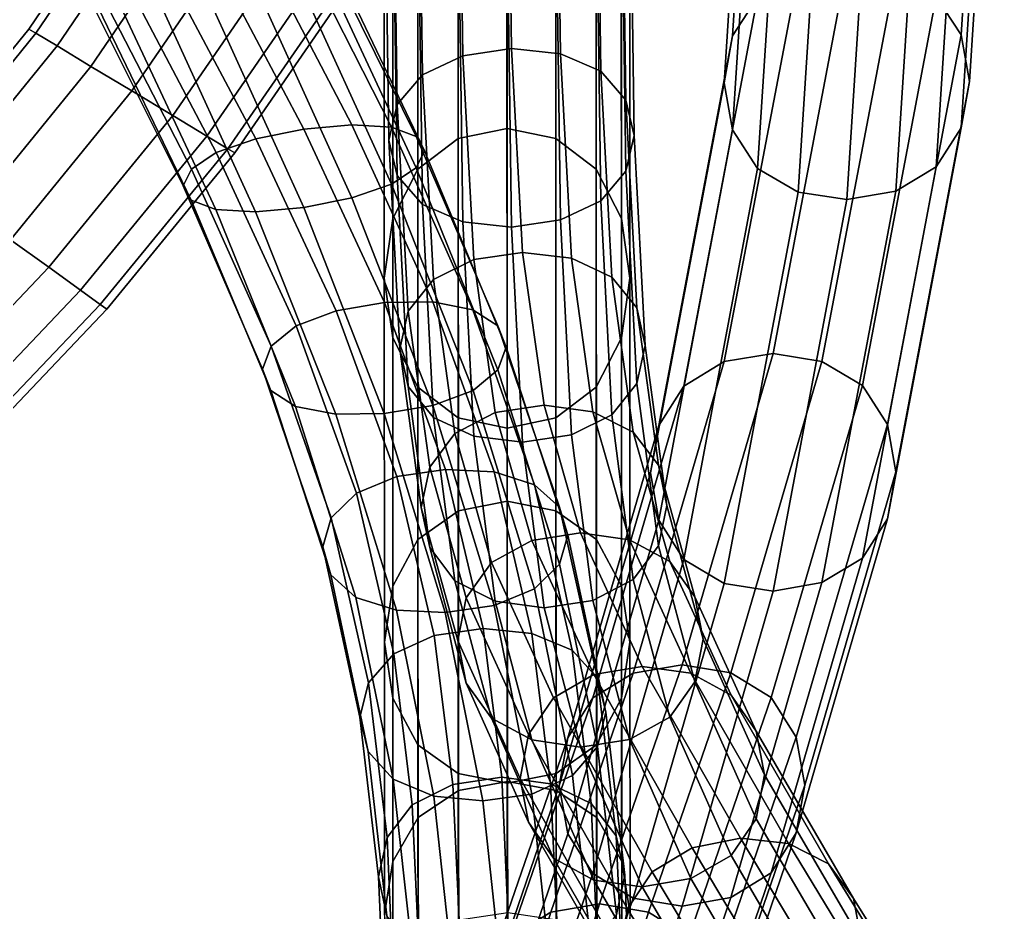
# Model space of a CAD drawing. Extents: x -69847 to 69397, y -182924 to 65597.
# Drawn here: x -9823 to 7922, y -68499 to -52422 of the extents above; entities that cross this region are included whole.
import ezdxf

# ---------------------------------------------------------------- set-up
doc = ezdxf.new("R2010")
doc.units = 0

msp = doc.modelspace()

# ---------------------------------------------------------------- linework, layer by layer
for points in [[(3463.210938, -52013.171875, 104329.515625), (3011.360107, -52714.679688, 103505.773438), (3558.234863, -44226.292969, 97847.40625), (4010.085938, -43527.898438, 98681.054688)], [(7223.248047, -43516.789063, 98679.5), (7675.098633, -44205.460938, 97844.484375), (7128.223633, -52695.554688, 103503.09375), (6676.373047, -52002.976563, 104328.085938)], [(3011.360107, -52714.679688, 103505.773438), (2860.743164, -53560.402344, 102511.460938), (3407.618164, -45068.179688, 96841.140625), (3558.234863, -44226.292969, 97847.40625)], [(7675.098633, -44205.460938, 97844.484375), (7825.71582, -45037.625, 96836.859375), (7278.84082, -53532.355469, 102507.53125), (7128.223633, -52695.554688, 103503.09375)], [(2860.743164, -53560.402344, 102511.460938), (3011.360107, -54404.210938, 101516.882813), (3558.234863, -45907.980469, 95834.578125), (3407.618164, -45068.179688, 96841.140625)], [(7825.71582, -45037.625, 96836.859375), (7675.098633, -45871.867188, 95829.523438), (7128.223633, -54371.0625, 101512.242188), (7278.84082, -53532.355469, 102507.53125)], [(3011.360107, -54404.210938, 101516.882813), (3463.210938, -55099.980469, 100692.335938), (4010.085938, -46600.125, 95000.054688), (3558.234863, -45907.980469, 95834.578125)], [(7675.098633, -45871.867188, 95829.523438), (7223.248047, -46566.789063, 94995.390625), (6676.373047, -55069.382813, 100688.054688), (7128.223633, -54371.0625, 101512.242188)], [(-1928.501953, -46566.21875, 90270.304688), (-1927.82373, -54562.757813, 84680.539063), (-1049.143555, -54378.628906, 84559.320313), (-1049.893066, -46373.242188, 90154.007813)], [(-1049.893066, -46373.242188, 90154.007813), (-1049.143555, -54378.628906, 84559.320313), (-170.456665, -54562.761719, 84680.625), (-171.283203, -46566.222656, 90270.320313)], [(-2656.494385, -47145.15625, 90619.21875), (-2655.889648, -55115.152344, 85044.289063), (-1927.82373, -54562.757813, 84680.539063), (-1928.501953, -46566.21875, 90270.304688)], [(-171.283203, -46566.222656, 90270.320313), (-170.456665, -54562.761719, 84680.625), (557.630249, -55115.15625, 85044.453125), (556.711914, -47145.160156, 90619.234375)], [(3463.210938, -55099.980469, 100692.335938), (4191.192871, -55526.414063, 100179.789063), (4738.067871, -47023.820313, 94481.25), (4010.085938, -46600.125, 95000.054688)], [(5948.390625, -55508.246094, 100177.242188), (6676.373047, -55069.382813, 100688.054688), (7223.248047, -46566.789063, 94995.390625), (6495.265625, -47004.03125, 94478.476563)], [(4191.192871, -55526.414063, 100179.789063), (5069.791992, -55661.542969, 100007.953125), (5616.666992, -47157.414063, 94307.242188), (4738.067871, -47023.820313, 94481.25)], [(5069.791992, -55661.542969, 100007.953125), (5948.390625, -55508.246094, 100177.242188), (6495.265625, -47004.03125, 94478.476563), (5616.666992, -47157.414063, 94307.242188)], [(-2656.494385, -47145.15625, 90619.21875), (-3108.356445, -48077.886719, 91181.351563), (-3107.830078, -56005.121094, 85630.375), (-2655.889648, -55115.152344, 85044.289063)], [(557.630249, -55115.15625, 85044.453125), (1009.604614, -56005.128906, 85630.578125), (1008.578125, -48077.890625, 91181.375), (556.711914, -47145.160156, 90619.234375)], [(-3108.356445, -48077.886719, 91181.351563), (-3258.982422, -49203.597656, 91859.789063), (-3258.517578, -57079.222656, 86337.742188), (-3107.830078, -56005.121094, 85630.375)], [(-2573.247314, -53413.226563, -57827.785156), (-1845.265625, -53070.316406, -58331.800781), (-1918.182129, -48039.613281, -54798.207031), (-2646.164063, -48373.710938, -54293.078125)], [(-1845.265625, -53070.316406, -58331.800781), (-966.666626, -52943.453125, -58494.886719), (-1039.583374, -47912.582031, -54959.808594), (-1918.182129, -48039.613281, -54798.207031)], [(-966.666626, -52943.453125, -58494.886719), (-88.067871, -53035.613281, -58318.210938), (-160.984497, -47996.332031, -54779.480469), (-1039.583374, -47912.582031, -54959.808594)], [(-88.067871, -53035.613281, -58318.210938), (639.914063, -53349.78125, -57802.917969), (566.997314, -48294.582031, -54258.824219), (-160.984497, -47996.332031, -54779.480469)], [(1009.604614, -56005.128906, 85630.578125), (1160.332764, -57079.226563, 86337.960938), (1159.208984, -49203.601563, 91859.820313), (1008.578125, -48077.890625, 91181.375)], [(-3098.015137, -48894.21875, -53471.582031), (-3025.098145, -53951.449219, -57010.199219), (-2573.247314, -53413.226563, -57827.785156), (-2646.164063, -48373.710938, -54293.078125)], [(639.914063, -53349.78125, -57802.917969), (1091.764893, -53870.1875, -56978.289063), (1018.848267, -48792.859375, -53427.667969), (566.997314, -48294.582031, -54258.824219)], [(1091.764893, -53870.1875, -56978.289063), (1242.381836, -54506.0625, -55986.105469), (1169.465088, -49403.945313, -52428.75), (1018.848267, -48792.859375, -53427.667969)], [(-3248.631836, -49512.699219, -52475.917969), (-3175.715332, -54593.226563, -56020.402344), (-3025.098145, -53951.449219, -57010.199219), (-3098.015137, -48894.21875, -53471.582031)], [(-3258.982422, -49203.597656, 91859.789063), (-3108.367676, -50329.308594, 92538.234375), (-3107.919434, -58153.324219, 87045.117188), (-3258.517578, -57079.222656, 86337.742188)], [(1160.332764, -57079.226563, 86337.960938), (1009.775513, -58153.328125, 87045.320313), (1008.599487, -50329.3125, 92538.257813), (1159.208984, -49203.601563, 91859.820313)], [(1242.381836, -54506.0625, -55986.105469), (1091.764893, -55147.882813, -54996.253906), (1018.848267, -50022.449219, -51433.050781), (1169.465088, -49403.945313, -52428.75)], [(-3098.015137, -50123.761719, -51477.035156), (-3025.098145, -55229.0625, -55028.265625), (-3175.715332, -54593.226563, -56020.402344), (-3248.631836, -49512.699219, -52475.917969)], [(-9531.144531, -52666.015625, 193132.53125), (-7691.219727, -49948.597656, 193136.359375), (-7822.881836, -49878.503906, 194025.078125), (-9657.628906, -52589.941406, 194021.203125)], [(-9657.628906, -52589.941406, 194021.203125), (-7822.881836, -49878.503906, 194025.078125), (-7691.219727, -49948.597656, 194913.8125), (-9531.144531, -52666.015625, 194909.875)], [(-9151.693359, -52894.242188, 192396.203125), (-7296.233398, -50158.878906, 192399.984375), (-7691.219727, -49948.597656, 193136.359375), (-9531.144531, -52666.015625, 193132.53125)], [(-9531.144531, -52666.015625, 194909.875), (-7691.219727, -49948.597656, 194913.8125), (-7296.233398, -50158.878906, 195650.171875), (-9151.693359, -52894.242188, 195646.203125)], [(1091.764893, -55147.882813, -54996.253906), (639.914063, -55686.121094, -54178.644531), (566.997314, -50542.96875, -50611.539063), (1018.848267, -50022.449219, -51433.050781)], [(-7296.233398, -50158.878906, 195650.171875), (-6659.866699, -50497.667969, 196107.203125), (-8540.356445, -53261.941406, 196103.234375), (-9151.693359, -52894.242188, 195646.203125)], [(-8540.355469, -53261.941406, 191939.171875), (-6659.866211, -50497.667969, 191942.9375), (-7296.233398, -50158.878906, 192399.984375), (-9151.693359, -52894.242188, 192396.203125)], [(-2646.164063, -50622.027344, -50645.890625), (-2573.247314, -55749.453125, -54203.664063), (-3025.098145, -55229.0625, -55028.265625), (-3098.015137, -50123.761719, -51477.035156)], [(-3108.367676, -50329.308594, 92538.234375), (-2656.508789, -51262.039063, 93100.367188), (-2656.00415, -59043.296875, 87631.25), (-3107.919434, -58153.324219, 87045.117188)], [(1009.775513, -58153.328125, 87045.320313), (557.894165, -59043.296875, 87631.40625), (556.744873, -51262.042969, 93100.390625), (1008.599487, -50329.3125, 92538.257813)], [(-6659.866699, -50497.667969, 196107.203125), (-5891.837891, -50906.550781, 196259.546875), (-7802.535156, -53705.714844, 196255.578125), (-8540.356445, -53261.941406, 196103.234375)], [(-7802.53418, -53705.714844, 191786.828125), (-5891.837891, -50906.550781, 191790.59375), (-6659.866211, -50497.667969, 191942.9375), (-8540.355469, -53261.941406, 191939.171875)], [(-160.984497, -50877.058594, -50106.429688), (566.997314, -50542.96875, -50611.539063), (639.914063, -55686.121094, -54178.644531), (-88.067871, -56029.015625, -53674.65625)], [(-2646.164063, -50622.027344, -50645.890625), (-1918.182129, -50920.285156, -50125.222656), (-1845.265625, -56063.640625, -53688.347656), (-2573.247314, -55749.453125, -54203.664063)], [(-5891.837891, -50906.550781, 196259.546875), (-5123.80957, -51315.4375, 196107.171875), (-7064.713379, -54149.488281, 196103.234375), (-7802.535156, -53705.714844, 196255.578125)], [(-7064.712891, -54149.488281, 191939.171875), (-5123.80957, -51315.4375, 191942.9375), (-5891.837891, -50906.550781, 191790.59375), (-7802.53418, -53705.714844, 191786.828125)], [(-1918.182129, -50920.285156, -50125.222656), (-1039.583374, -51004.0625, -49944.863281), (-966.666626, -56155.839844, -53511.617188), (-1845.265625, -56063.640625, -53688.347656)], [(-1039.583374, -51004.0625, -49944.863281), (-160.984497, -50877.058594, -50106.429688), (-88.067871, -56029.015625, -53674.65625), (-966.666626, -56155.839844, -53511.617188)], [(-3845.47998, -54317.488281, 196503.875), (-5558.310059, -51024.578125, 197244.78125), (-6410.574707, -51171.53125, 197097.84375), (-4707.642578, -54394.71875, 196359.75)], [(-3130.731934, -54358, 196936.25), (-4851.89502, -50967.863281, 197685.609375), (-5558.310059, -51024.578125, 197244.78125), (-3845.47998, -54317.488281, 196503.875)], [(-2686.231445, -54526.136719, 197632.859375), (-4412.862793, -51021.675781, 198395.8125), (-4851.89502, -50967.863281, 197685.609375), (-3130.731934, -54358, 196936.25)], [(-2537.134521, -54785.378906, 198473.609375), (-4265.907227, -51166.097656, 199252.96875), (-4412.862793, -51021.675781, 198395.8125), (-2686.231445, -54526.136719, 197632.859375)], [(-4707.642578, -54394.71875, 196359.75), (-6410.574707, -51171.53125, 197097.84375), (-7262.945313, -51378.398438, 197244.78125), (-5569.96582, -54568.203125, 196503.875)], [(-2684.177002, -55087.601563, 199314.34375), (-4411.511719, -51371.175781, 200110.125), (-4265.907227, -51166.097656, 199252.96875), (-2537.134521, -54785.378906, 198473.609375)], [(-2656.00415, -59043.296875, 87631.25), (-2656.508789, -51262.039063, 93100.367188), (-1928.506348, -51840.976563, 93449.289063), (-1927.858154, -59595.691406, 87995.070313)], [(-170.230957, -59595.691406, 87995.164063), (-171.254883, -51840.976563, 93449.296875), (556.744873, -51262.042969, 93100.390625), (557.894165, -59043.296875, 87631.40625)], [(-5569.96582, -54568.203125, 196503.875), (-7262.945313, -51378.398438, 197244.78125), (-7969.677734, -51614.859375, 197685.609375), (-6285.197266, -54816.449219, 196936.25)], [(-5123.80957, -51315.4375, 196107.171875), (-4487.443359, -51654.226563, 195650.109375), (-6453.375488, -54517.1875, 195646.203125), (-7064.713379, -54149.488281, 196103.234375)], [(-6453.375488, -54517.1875, 192396.203125), (-4487.443359, -51654.226563, 192400), (-5123.80957, -51315.4375, 191942.9375), (-7064.712891, -54149.488281, 191939.171875)], [(-3128.094727, -55384.683594, 200010.96875), (-4850.161133, -51606.957031, 200820.328125), (-4411.511719, -51371.175781, 200110.125), (-2684.177002, -55087.601563, 199314.34375)], [(3741.666992, -58432.503906, 110644.179688), (2863.067871, -58580.109375, 110480.664063), (4191.192871, -51577.5, 104840.773438), (5069.791992, -51431.210938, 105011.046875)], [(4620.265625, -58576.863281, 110480.210938), (3741.666992, -58432.503906, 110644.179688), (5069.791992, -51431.210938, 105011.046875), (5948.390625, -51573.355469, 104840.195313)], [(-8409.22168, -51850.640625, 198395.8125), (-6730.475098, -55113.53125, 197632.859375), (-6285.197266, -54816.449219, 196936.25), (-7969.677734, -51614.859375, 197685.609375)], [(-5557.788086, -51843.417969, 201261.15625), (-4850.161133, -51606.957031, 200820.328125), (-3128.094727, -55384.683594, 200010.96875), (-3844.686035, -55632.933594, 200443.34375)], [(2863.067871, -58580.109375, 110480.664063), (2135.085938, -59020.417969, 109989.765625), (3463.210938, -52013.171875, 104329.515625), (4191.192871, -51577.5, 104840.773438)], [(5348.247559, -59012.433594, 109988.648438), (4620.265625, -58576.863281, 110480.210938), (5948.390625, -51573.355469, 104840.195313), (6676.373047, -52002.976563, 104328.085938)], [(-4092.457031, -51864.507813, 193136.34375), (-4487.443359, -51654.226563, 192400), (-6453.375488, -54517.1875, 192396.203125), (-6073.924316, -54745.414063, 193132.53125)], [(-4487.443359, -51654.226563, 195650.109375), (-4092.457031, -51864.507813, 194913.75), (-6073.924316, -54745.414063, 194909.875), (-6453.375488, -54517.1875, 195646.203125)], [(-8556.794922, -52055.726563, 199252.96875), (-6880.510742, -55415.761719, 198473.609375), (-6730.475098, -55113.53125, 197632.859375), (-8409.22168, -51850.640625, 198395.8125)], [(-6412.126953, -52050.292969, 201408.09375), (-5557.788086, -51843.417969, 201261.15625), (-3844.686035, -55632.933594, 200443.34375), (-4710.00293, -55806.421875, 200587.46875)], [(-3960.794922, -51934.601563, 194025.046875), (-4092.457031, -51864.507813, 193136.34375), (-6073.924316, -54745.414063, 193132.53125), (-5947.440918, -54821.488281, 194021.203125)], [(-4092.457031, -51864.507813, 194913.75), (-3960.794922, -51934.601563, 194025.046875), (-5947.440918, -54821.488281, 194021.203125), (-6073.924316, -54745.414063, 194909.875)], [(-1927.858154, -59595.691406, 87995.070313), (-1928.506348, -51840.976563, 93449.289063), (-1049.880127, -52033.957031, 93565.59375), (-1049.041016, -59779.820313, 88116.382813)], [(-1049.041016, -59779.820313, 88116.382813), (-1049.880127, -52033.957031, 93565.59375), (-171.254883, -51840.976563, 93449.296875), (-170.230957, -59595.691406, 87995.164063)], [(-8411.807617, -52200.15625, 200110.109375), (-6734.406738, -55675.011719, 199314.34375), (-6880.510742, -55415.761719, 198473.609375), (-8556.794922, -52055.726563, 199252.96875)], [(-7266.359375, -52197.253906, 201261.140625), (-6412.126953, -52050.292969, 201408.09375), (-4710.00293, -55806.421875, 200587.46875), (-5575.158203, -55883.660156, 200443.34375)], [(2135.085938, -59020.417969, 109989.765625), (1683.235107, -59729.480469, 109198.835938), (3011.360107, -52714.679688, 103505.773438), (3463.210938, -52013.171875, 104329.515625)], [(6676.373047, -52002.976563, 104328.085938), (7128.223633, -52695.554688, 103503.09375), (5800.098633, -59714.507813, 109196.734375), (5348.247559, -59012.433594, 109988.648438)], [(-7973.669922, -52253.96875, 200820.328125), (-6291.26709, -55843.152344, 200010.953125), (-6734.406738, -55675.011719, 199314.34375), (-8411.807617, -52200.15625, 200110.109375)], [(-7973.669922, -52253.96875, 200820.328125), (-7266.359375, -52197.253906, 201261.140625), (-5575.158203, -55883.660156, 200443.34375), (-6291.26709, -55843.152344, 200010.953125)], [(-11605.082031, -55219.144531, 193132.53125), (-9531.144531, -52666.015625, 193132.53125), (-9657.628906, -52589.941406, 194021.203125), (-11723.323242, -55133.902344, 194021.203125)], [(-11723.323242, -55133.902344, 194021.203125), (-9657.628906, -52589.941406, 194021.203125), (-9531.144531, -52666.015625, 194909.875), (-11605.082031, -55219.144531, 194909.875)], [(-11250.360352, -55474.878906, 192396.203125), (-9151.693359, -52894.242188, 192396.203125), (-9531.144531, -52666.015625, 193132.53125), (-11605.082031, -55219.144531, 193132.53125)], [(-11605.082031, -55219.144531, 194909.875), (-9531.144531, -52666.015625, 194909.875), (-9151.693359, -52894.242188, 195646.203125), (-11250.361328, -55474.878906, 195646.203125)], [(7128.223633, -52695.554688, 103503.09375), (7278.84082, -53532.355469, 102507.53125), (5950.715332, -60562.5625, 108241.078125), (5800.098633, -59714.507813, 109196.734375)], [(1683.235107, -59729.480469, 109198.835938), (1532.618164, -60584.523438, 108244.148438), (2860.743164, -53560.402344, 102511.460938), (3011.360107, -52714.679688, 103505.773438)], [(-9151.693359, -52894.242188, 195646.203125), (-8540.356445, -53261.941406, 196103.234375), (-10678.865234, -55886.890625, 196103.234375), (-11250.361328, -55474.878906, 195646.203125)], [(-10678.864258, -55886.890625, 191939.171875), (-8540.355469, -53261.941406, 191939.171875), (-9151.693359, -52894.242188, 192396.203125), (-11250.360352, -55474.878906, 192396.203125)], [(-1647.348877, -56741.65625, -61164.320313), (-768.75, -56613.292969, -61328.195313), (-966.666626, -52943.453125, -58494.886719), (-1845.265625, -53070.316406, -58331.800781)], [(-768.75, -56613.292969, -61328.195313), (109.848755, -56717.785156, -61156.753906), (-88.067871, -53035.613281, -58318.210938), (-966.666626, -52943.453125, -58494.886719)], [(109.848755, -56717.785156, -61156.753906), (837.830688, -57057.191406, -60650.625), (639.914063, -53349.78125, -57802.917969), (-88.067871, -53035.613281, -58318.210938)], [(-2375.330811, -57100.820313, -60664.484375), (-1647.348877, -56741.65625, -61164.320313), (-1845.265625, -53070.316406, -58331.800781), (-2573.247314, -53413.226563, -57827.785156)], [(-8540.356445, -53261.941406, 196103.234375), (-7802.535156, -53705.714844, 196255.578125), (-9989.128906, -56384.152344, 196255.578125), (-10678.865234, -55886.890625, 196103.234375)], [(-9989.128906, -56384.152344, 191786.828125), (-7802.53418, -53705.714844, 191786.828125), (-8540.355469, -53261.941406, 191939.171875), (-10678.864258, -55886.890625, 191939.171875)], [(837.830688, -57057.191406, -60650.625), (1289.681396, -57613.8125, -59838.285156), (1091.764893, -53870.1875, -56978.289063), (639.914063, -53349.78125, -57802.917969)], [(-3025.098145, -53951.449219, -57010.199219), (-2827.181641, -57669.671875, -59856.105469), (-2375.330811, -57100.820313, -60664.484375), (-2573.247314, -53413.226563, -57827.785156)], [(1532.618164, -60584.523438, 108244.148438), (1683.235107, -61438.066406, 107289.257813), (3011.360107, -54404.210938, 101516.882813), (2860.743164, -53560.402344, 102511.460938)], [(7278.84082, -53532.355469, 102507.53125), (7128.223633, -54371.0625, 101512.242188), (5800.098633, -61412.113281, 107285.625), (5950.715332, -60562.5625, 108241.078125)], [(-7802.535156, -53705.714844, 196255.578125), (-7064.713379, -54149.488281, 196103.234375), (-9299.392578, -56881.410156, 196103.234375), (-9989.128906, -56384.152344, 196255.578125)], [(-9299.392578, -56881.410156, 191939.171875), (-7064.712891, -54149.488281, 191939.171875), (-7802.53418, -53705.714844, 191786.828125), (-9989.128906, -56384.152344, 191786.828125)], [(1289.681396, -57613.8125, -59838.285156), (1440.29834, -58290.964844, -58859.582031), (1242.381836, -54506.0625, -55986.105469), (1091.764893, -53870.1875, -56978.289063)], [(-3175.715332, -54593.226563, -56020.402344), (-2977.798584, -58350.851563, -58878.773438), (-2827.181641, -57669.671875, -59856.105469), (-3025.098145, -53951.449219, -57010.199219)], [(-7064.713379, -54149.488281, 196103.234375), (-6453.375488, -54517.1875, 195646.203125), (-8727.896484, -57293.425781, 195646.203125), (-9299.392578, -56881.410156, 196103.234375)], [(-8727.896484, -57293.425781, 192396.203125), (-6453.375488, -54517.1875, 192396.203125), (-7064.712891, -54149.488281, 191939.171875), (-9299.392578, -56881.410156, 191939.171875)], [(-3256.217285, -57516.6875, 194981.546875), (-4707.642578, -54394.71875, 196359.75), (-5569.96582, -54568.203125, 196503.875), (-4126.432617, -57663.445313, 195123.40625)], [(-2386.207275, -57506.183594, 195123.390625), (-3845.47998, -54317.488281, 196503.875), (-4707.642578, -54394.71875, 196359.75), (-3256.217285, -57516.6875, 194981.546875)], [(-1664.850098, -57645.398438, 195548.9375), (-3130.731934, -54358, 196936.25), (-3845.47998, -54317.488281, 196503.875), (-2386.207275, -57506.183594, 195123.390625)], [(-1216.008545, -57934.21875, 196234.546875), (-2686.231445, -54526.136719, 197632.859375), (-3130.731934, -54358, 196936.25), (-1664.850098, -57645.398438, 195548.9375)], [(-1927.82373, -54562.757813, 84680.539063), (-1925.982666, -61266.25, 79503.382813), (-1047.109741, -61093.089844, 79380.25), (-1049.143555, -54378.628906, 84559.320313)], [(-1049.143555, -54378.628906, 84559.320313), (-1047.109741, -61093.089844, 79380.25), (-168.213257, -61266.25, 79503.679688), (-170.456665, -54562.761719, 84680.625)], [(1683.235107, -61438.066406, 107289.257813), (2135.085938, -62142.640625, 106497.695313), (3463.210938, -55099.980469, 100692.335938), (3011.360107, -54404.210938, 101516.882813)], [(7128.223633, -54371.0625, 101512.242188), (6676.373047, -55069.382813, 100688.054688), (5348.247559, -62118.683594, 106494.34375), (5800.098633, -61412.113281, 107285.625)], [(-6073.924316, -54745.414063, 193132.53125), (-6453.375488, -54517.1875, 192396.203125), (-8727.896484, -57293.425781, 192396.203125), (-8373.175781, -57549.160156, 193132.53125)], [(-6453.375488, -54517.1875, 195646.203125), (-6073.924316, -54745.414063, 194909.875), (-8373.175781, -57549.160156, 194909.875), (-8727.896484, -57293.425781, 195646.203125)], [(-4126.432617, -57663.445313, 195123.40625), (-5569.96582, -54568.203125, 196503.875), (-6285.197266, -54816.449219, 196936.25), (-4848.40625, -57932.96875, 195548.953125)], [(-3025.098145, -55229.0625, -55028.265625), (-2827.181641, -59027.953125, -57900.132813), (-2977.798584, -58350.851563, -58878.773438), (-3175.715332, -54593.226563, -56020.402344)], [(-1065.206787, -58318.121094, 197062), (-2537.134521, -54785.378906, 198473.609375), (-2686.231445, -54526.136719, 197632.859375), (-1216.008545, -57934.21875, 196234.546875)], [(-2655.889648, -55115.152344, 85044.289063), (-2654.248047, -61785.734375, 79873.117188), (-1925.982666, -61266.25, 79503.382813), (-1927.82373, -54562.757813, 84680.539063)], [(-170.456665, -54562.761719, 84680.625), (-168.213257, -61266.25, 79503.679688), (560.123047, -61785.738281, 79873.65625), (557.630249, -55115.15625, 85044.453125)], [(1440.29834, -58290.964844, -58859.582031), (1289.681396, -58972.195313, -57882.183594), (1091.764893, -55147.882813, -54996.253906), (1242.381836, -54506.0625, -55986.105469)], [(-5947.440918, -54821.488281, 194021.203125), (-6073.924316, -54745.414063, 193132.53125), (-8373.175781, -57549.160156, 193132.53125), (-8254.93457, -57634.402344, 194021.203125)], [(-6073.924316, -54745.414063, 194909.875), (-5947.440918, -54821.488281, 194021.203125), (-8254.93457, -57634.402344, 194021.203125), (-8373.175781, -57549.160156, 194909.875)], [(-6730.475098, -55113.53125, 197632.859375), (-5298.241211, -58302.675781, 196234.546875), (-4848.40625, -57932.96875, 195548.953125), (-6285.197266, -54816.449219, 196936.25)], [(-1213.384766, -58728.984375, 197889.46875), (-2684.177002, -55087.601563, 199314.34375), (-2537.134521, -54785.378906, 198473.609375), (-1065.206787, -58318.121094, 197062)], [(-6880.510742, -55415.761719, 198473.609375), (-5450.241699, -58713.550781, 197062), (-5298.241211, -58302.675781, 196234.546875), (-6730.475098, -55113.53125, 197632.859375)], [(-1661.482178, -59098.691406, 198575.0625), (-3128.094727, -55384.683594, 200010.96875), (-2684.177002, -55087.601563, 199314.34375), (-1213.384766, -58728.984375, 197889.46875)], [(-2655.889648, -55115.152344, 85044.289063), (-3107.830078, -56005.121094, 85630.375), (-3106.401855, -62622.679688, 80468.914063), (-2654.248047, -61785.734375, 79873.117188)], [(560.123047, -61785.738281, 79873.65625), (1012.390747, -62622.683594, 80469.601563), (1009.604614, -56005.128906, 85630.578125), (557.630249, -55115.15625, 85044.453125)], [(1289.681396, -58972.195313, -57882.183594), (837.830688, -59541.070313, -57073.773438), (639.914063, -55686.121094, -54178.644531), (1091.764893, -55147.882813, -54996.253906)], [(2135.085938, -62142.640625, 106497.695313), (2863.067871, -62575.710938, 106005.78125), (4191.192871, -55526.414063, 100179.789063), (3463.210938, -55099.980469, 100692.335938)], [(4620.265625, -62561.488281, 106003.789063), (5348.247559, -62118.683594, 106494.34375), (6676.373047, -55069.382813, 100688.054688), (5948.390625, -55508.246094, 100177.242188)], [(-2573.247314, -55749.453125, -54203.664063), (-2375.330811, -59584.550781, -57087.828125), (-2827.181641, -59027.953125, -57900.132813), (-3025.098145, -55229.0625, -55028.265625)], [(-6734.406738, -55675.011719, 199314.34375), (-5303.262695, -59097.460938, 197889.453125), (-5450.241699, -58713.550781, 197062), (-6880.510742, -55415.761719, 198473.609375)], [(-3844.686035, -55632.933594, 200443.34375), (-3128.094727, -55384.683594, 200010.96875), (-1661.482178, -59098.691406, 198575.0625), (-2385.193359, -59368.21875, 199000.625)], [(2863.067871, -62575.710938, 106005.78125), (3741.666992, -62714.578125, 105841.046875), (5069.791992, -55661.542969, 100007.953125), (4191.192871, -55526.414063, 100179.789063)], [(3741.666992, -62714.578125, 105841.046875), (4620.265625, -62561.488281, 106003.789063), (5948.390625, -55508.246094, 100177.242188), (5069.791992, -55661.542969, 100007.953125)], [(-6291.26709, -55843.152344, 200010.953125), (-4856.158691, -59386.289063, 198575.0625), (-5303.262695, -59097.460938, 197889.453125), (-6734.406738, -55675.011719, 199314.34375)], [(-4710.00293, -55806.421875, 200587.46875), (-3844.686035, -55632.933594, 200443.34375), (-2385.193359, -59368.21875, 199000.625), (-3259.231445, -59514.984375, 199142.46875)], [(-88.067871, -56029.015625, -53674.65625), (639.914063, -55686.121094, -54178.644531), (837.830688, -59541.070313, -57073.773438), (109.848755, -59900.210938, -56573.96875)], [(-6291.26709, -55843.152344, 200010.953125), (-5575.158203, -55883.660156, 200443.34375), (-4133.063965, -59525.5, 199000.609375), (-4856.158691, -59386.289063, 198575.0625)], [(-5575.158203, -55883.660156, 200443.34375), (-4710.00293, -55806.421875, 200587.46875), (-3259.231445, -59514.984375, 199142.46875), (-4133.063965, -59525.5, 199000.609375)], [(-2573.247314, -55749.453125, -54203.664063), (-1845.265625, -56063.640625, -53688.347656), (-1647.348877, -59923.980469, -56581.667969), (-2375.330811, -59584.550781, -57087.828125)], [(-3107.830078, -56005.121094, 85630.375), (-3258.517578, -57079.222656, 86337.742188), (-3257.255859, -63632.789063, 81188.046875), (-3106.401855, -62622.679688, 80468.914063)], [(-1845.265625, -56063.640625, -53688.347656), (-966.666626, -56155.839844, -53511.617188), (-768.75, -60028.527344, -56410.160156), (-1647.348877, -59923.980469, -56581.667969)], [(-966.666626, -56155.839844, -53511.617188), (-88.067871, -56029.015625, -53674.65625), (109.848755, -59900.210938, -56573.96875), (-768.75, -60028.527344, -56410.160156)], [(1012.390747, -62622.683594, 80469.601563), (1163.382813, -63632.792969, 81188.789063), (1160.332764, -57079.226563, 86337.960938), (1009.604614, -56005.128906, 85630.578125)], [(-9989.128906, -56384.152344, 196255.578125), (-9299.392578, -56881.410156, 196103.234375), (-11798.625, -59510.339844, 196103.234375), (-12424.03418, -58946.421875, 196255.578125)], [(-11798.625977, -59510.339844, 191939.171875), (-9299.392578, -56881.410156, 191939.171875), (-9989.128906, -56384.152344, 191786.828125), (-12424.033203, -58946.421875, 191786.828125)], [(-1989.914063, -59874.96875, -62953.085938), (-1261.932129, -59496.066406, -63446.515625), (-1647.348877, -56741.65625, -61164.320313), (-2375.330811, -57100.820313, -60664.484375)], [(-1261.932129, -59496.066406, -63446.515625), (-383.333374, -59364.753906, -63610.117188), (-768.75, -56613.292969, -61328.195313), (-1647.348877, -56741.65625, -61164.320313)], [(-383.333374, -59364.753906, -63610.117188), (495.265503, -59482.230469, -63444.09375), (109.848755, -56717.785156, -61156.753906), (-768.75, -56613.292969, -61328.195313)], [(495.265503, -59482.230469, -63444.09375), (1223.247314, -59849.691406, -62948.632813), (837.830688, -57057.191406, -60650.625), (109.848755, -56717.785156, -61156.753906)], [(-11280.429688, -59977.585938, 192396.203125), (-8727.896484, -57293.425781, 192396.203125), (-9299.392578, -56881.410156, 191939.171875), (-11798.625977, -59510.339844, 191939.171875)], [(-9299.392578, -56881.410156, 196103.234375), (-8727.896484, -57293.425781, 195646.203125), (-11280.429688, -59977.585938, 195646.203125), (-11798.625, -59510.339844, 196103.234375)], [(-3258.517578, -57079.222656, 86337.742188), (-3107.919434, -58153.324219, 87045.117188), (-3106.703125, -64642.898438, 81907.226563), (-3257.255859, -63632.789063, 81188.046875)], [(-2827.181641, -57669.671875, -59856.105469), (-2441.764893, -60479.738281, -62157.140625), (-1989.914063, -59874.96875, -62953.085938), (-2375.330811, -57100.820313, -60664.484375)], [(1223.247314, -59849.691406, -62948.632813), (1675.098145, -60447.398438, -62151.375), (1289.681396, -57613.8125, -59838.285156), (837.830688, -57057.191406, -60650.625)], [(1163.382813, -63632.792969, 81188.789063), (1012.967651, -64642.898438, 81907.921875), (1009.775513, -58153.328125, 87045.320313), (1160.332764, -57079.226563, 86337.960938)], [(-8373.175781, -57549.160156, 193132.53125), (-8727.896484, -57293.425781, 192396.203125), (-11280.429688, -59977.585938, 192396.203125), (-10958.791992, -60267.597656, 193132.53125)], [(-8727.896484, -57293.425781, 195646.203125), (-8373.175781, -57549.160156, 194909.875), (-10958.791992, -60267.597656, 194909.875), (-11280.429688, -59977.585938, 195646.203125)], [(-8254.93457, -57634.402344, 194021.203125), (-8373.175781, -57549.160156, 193132.53125), (-10958.791992, -60267.597656, 193132.53125), (-10851.579102, -60364.269531, 194021.203125)], [(-8373.175781, -57549.160156, 194909.875), (-8254.93457, -57634.402344, 194021.203125), (-10851.579102, -60364.269531, 194021.203125), (-10958.791992, -60267.597656, 194909.875)], [(-3034.625732, -60651.796875, 192846.640625), (-4126.432617, -57663.445313, 195123.40625), (-4848.40625, -57932.96875, 195548.953125), (-3761.268066, -60950.199219, 193269.375)], [(-2158.877197, -60522.105469, 192705.734375), (-3256.217285, -57516.6875, 194981.546875), (-4126.432617, -57663.445313, 195123.40625), (-3034.625732, -60651.796875, 192846.640625)], [(-1283.352539, -60568.28125, 192846.640625), (-2386.207275, -57506.183594, 195123.390625), (-3256.217285, -57516.6875, 194981.546875), (-2158.877197, -60522.105469, 192705.734375)], [(-2977.798584, -58350.851563, -58878.773438), (-2592.381836, -61206.523438, -61195.976563), (-2441.764893, -60479.738281, -62157.140625), (-2827.181641, -57669.671875, -59856.105469)], [(-557.38208, -60797.476563, 193269.375), (-1664.850098, -57645.398438, 195548.9375), (-2386.207275, -57506.183594, 195123.390625), (-1283.352539, -60568.28125, 192846.640625)], [(-105.578491, -61201.003906, 193950.453125), (-1216.008545, -57934.21875, 196234.546875), (-1664.850098, -57645.398438, 195548.9375), (-557.38208, -60797.476563, 193269.375)], [(1675.098145, -60447.398438, -62151.375), (1825.715088, -61171.878906, -61189.707031), (1440.29834, -58290.964844, -58859.582031), (1289.681396, -57613.8125, -59838.285156)], [(-5298.241211, -58302.675781, 196234.546875), (-4214.153809, -61396.691406, 193950.453125), (-3761.268066, -60950.199219, 193269.375), (-4848.40625, -57932.96875, 195548.953125)], [(46.316772, -61706.78125, 194772.4375), (-1065.206787, -58318.121094, 197062), (-1216.008545, -57934.21875, 196234.546875), (-105.578491, -61201.003906, 193950.453125)], [(-3107.919434, -58153.324219, 87045.117188), (-2656.00415, -59043.296875, 87631.25), (-2654.63501, -65479.84375, 82503.179688), (-3106.703125, -64642.898438, 81907.226563)], [(1012.967651, -64642.898438, 81907.921875), (561.013672, -65479.84375, 82503.726563), (557.894165, -59043.296875, 87631.40625), (1009.775513, -58153.328125, 87045.320313)], [(-5450.241699, -58713.550781, 197062), (-4367.354492, -61916.796875, 194772.4375), (-4214.153809, -61396.691406, 193950.453125), (-5298.241211, -58302.675781, 196234.546875)], [(-2827.181641, -59027.953125, -57900.132813), (-2441.764893, -61930.945313, -60234.382813), (-2592.381836, -61206.523438, -61195.976563), (-2977.798584, -58350.851563, -58878.773438)], [(-102.720337, -62226.878906, 195594.421875), (-1213.384766, -58728.984375, 197889.46875), (-1065.206787, -58318.121094, 197062), (46.316772, -61706.78125, 194772.4375)], [(1825.715088, -61171.878906, -61189.707031), (1675.098145, -61898.71875, -60228.46875), (1289.681396, -58972.195313, -57882.183594), (1440.29834, -58290.964844, -58859.582031)], [(2101.041748, -64040.875, 116288.609375), (1222.442871, -64190.101563, 116137.539063), (2863.067871, -58580.109375, 110480.664063), (3741.666992, -58432.503906, 110644.179688)], [(2979.640625, -64187.96875, 116137.242188), (2101.041748, -64040.875, 116288.609375), (3741.666992, -58432.503906, 110644.179688), (4620.265625, -58576.863281, 110480.210938)], [(-5303.262695, -59097.460938, 197889.453125), (-4219.623535, -62422.585938, 195594.421875), (-4367.354492, -61916.796875, 194772.4375), (-5450.241699, -58713.550781, 197062)], [(-553.713135, -62673.367188, 196275.5), (-1661.482178, -59098.691406, 198575.0625), (-1213.384766, -58728.984375, 197889.46875), (-102.720337, -62226.878906, 195594.421875)], [(1222.442871, -64190.101563, 116137.539063), (494.46106, -64636.136719, 115684.109375), (2135.085938, -59020.417969, 109989.765625), (2863.067871, -58580.109375, 110480.664063)], [(3707.622559, -64630.882813, 115683.382813), (2979.640625, -64187.96875, 116137.242188), (4620.265625, -58576.863281, 110480.210938), (5348.247559, -59012.433594, 109988.648438)], [(-2375.330811, -59584.550781, -57087.828125), (-1989.914063, -62528.628906, -59437.15625), (-2441.764893, -61930.945313, -60234.382813), (-2827.181641, -59027.953125, -57900.132813)], [(-2654.63501, -65479.84375, 82503.179688), (-2656.00415, -59043.296875, 87631.25), (-1927.858154, -59595.691406, 87995.070313), (-1926.099121, -65999.328125, 82873.15625)], [(-167.451416, -65999.328125, 82873.453125), (-170.230957, -59595.691406, 87995.164063), (557.894165, -59043.296875, 87631.40625), (561.013672, -65479.84375, 82503.726563)], [(494.46106, -64636.136719, 115684.109375), (42.610229, -65354.53125, 114953.554688), (1683.235107, -59729.480469, 109198.835938), (2135.085938, -59020.417969, 109989.765625)], [(1675.098145, -61898.71875, -60228.46875), (1223.247314, -62503.511719, -59432.492188), (837.830688, -59541.070313, -57073.773438), (1289.681396, -58972.195313, -57882.183594)], [(5348.247559, -59012.433594, 109988.648438), (5800.098633, -59714.507813, 109196.734375), (4159.473145, -65344.6875, 114952.179688), (3707.622559, -64630.882813, 115683.382813)], [(-4856.158691, -59386.289063, 198575.0625), (-3769.712891, -62826.121094, 196275.5), (-4219.623535, -62422.585938, 195594.421875), (-5303.262695, -59097.460938, 197889.453125)], [(-2385.193359, -59368.21875, 199000.625), (-1661.482178, -59098.691406, 198575.0625), (-553.713135, -62673.367188, 196275.5), (-1282.248047, -62971.773438, 196698.234375)], [(-4856.158691, -59386.289063, 198575.0625), (-4133.063965, -59525.5, 199000.609375), (-3041.849365, -63055.3125, 196698.234375), (-3769.712891, -62826.121094, 196275.5)], [(-3259.231445, -59514.984375, 199142.46875), (-2385.193359, -59368.21875, 199000.625), (-1282.248047, -62971.773438, 196698.234375), (-2162.160645, -63101.476563, 196839.15625)], [(-602.820068, -61800.28125, -65386.703125), (275.391113, -61663.824219, -65548.9375), (-383.333374, -59364.753906, -63610.117188), (-1261.932129, -59496.066406, -63446.515625)], [(275.391113, -61663.824219, -65548.9375), (1153.602295, -61790.414063, -65387.203125), (495.265503, -59482.230469, -63444.09375), (-383.333374, -59364.753906, -63610.117188)], [(-4133.063965, -59525.5, 199000.609375), (-3259.231445, -59514.984375, 199142.46875), (-2162.160645, -63101.476563, 196839.15625), (-3041.849365, -63055.3125, 196698.234375)], [(-2375.330811, -59584.550781, -57087.828125), (-1647.348877, -59923.980469, -56581.667969), (-1261.932129, -62896.117188, -58941.664063), (-1989.914063, -62528.628906, -59437.15625)], [(-1330.480713, -62198.925781, -64900.5625), (-602.820068, -61800.28125, -65386.703125), (-1261.932129, -59496.066406, -63446.515625), (-1989.914063, -59874.96875, -62953.085938)], [(-1926.099121, -65999.328125, 82873.15625), (-1927.858154, -59595.691406, 87995.070313), (-1049.041016, -59779.820313, 88116.382813), (-1046.763428, -66172.492188, 82996.585938)], [(-1046.763428, -66172.492188, 82996.585938), (-1049.041016, -59779.820313, 88116.382813), (-170.230957, -59595.691406, 87995.164063), (-167.451416, -65999.328125, 82873.453125)], [(109.848755, -59900.210938, -56573.96875), (837.830688, -59541.070313, -57073.773438), (1223.247314, -62503.511719, -59432.492188), (495.265503, -62882.390625, -58939.101563)], [(1153.602295, -61790.414063, -65387.203125), (1881.262939, -62180.902344, -64901.457031), (1223.247314, -59849.691406, -62948.632813), (495.265503, -59482.230469, -63444.09375)], [(42.610229, -65354.53125, 114953.554688), (-108.006836, -66221.09375, 114071.789063), (1532.618164, -60584.523438, 108244.148438), (1683.235107, -59729.480469, 109198.835938)], [(5800.098633, -59714.507813, 109196.734375), (5950.715332, -60562.5625, 108241.078125), (4310.090332, -66206.648438, 114069.765625), (4159.473145, -65344.6875, 114952.179688)], [(-2441.764893, -60479.738281, -62157.140625), (-1782.132324, -62837.128906, -64117.558594), (-1330.480713, -62198.925781, -64900.5625), (-1989.914063, -59874.96875, -62953.085938)], [(-1647.348877, -59923.980469, -56581.667969), (-768.75, -60028.527344, -56410.160156), (-383.333374, -63013.648438, -58775.570313), (-1261.932129, -62896.117188, -58941.664063)], [(-768.75, -60028.527344, -56410.160156), (109.848755, -59900.210938, -56573.96875), (495.265503, -62882.390625, -58939.101563), (-383.333374, -63013.648438, -58775.570313)], [(1881.262939, -62180.902344, -64901.457031), (2332.914307, -62814.082031, -64118.648438), (1675.098145, -60447.398438, -62151.375), (1223.247314, -59849.691406, -62948.632813)], [(-2592.381836, -61206.523438, -61195.976563), (-1932.682861, -63605.160156, -63172.667969), (-1782.132324, -62837.128906, -64117.558594), (-2441.764893, -60479.738281, -62157.140625)], [(2332.914307, -62814.082031, -64118.648438), (2483.464844, -63580.480469, -63173.765625), (1825.715088, -61171.878906, -61189.707031), (1675.098145, -60447.398438, -62151.375)], [(-3089.673584, -63845.542969, 189926.890625), (-2360.589844, -63512.933594, 189502.546875), (-3034.625732, -60651.796875, 192846.640625), (-3761.268066, -60950.199219, 193269.375)], [(-2360.589844, -63512.933594, 189502.546875), (-1481.793457, -63388.808594, 189361.09375), (-2158.877197, -60522.105469, 192705.734375), (-3034.625732, -60651.796875, 192846.640625)], [(-1481.793457, -63388.808594, 189361.09375), (-603.202393, -63476.3125, 189502.546875), (-1283.352539, -60568.28125, 192846.640625), (-2158.877197, -60522.105469, 192705.734375)], [(-603.202393, -63476.3125, 189502.546875), (125.264893, -63778.578125, 189926.890625), (-557.38208, -60797.476563, 193269.375), (-1283.352539, -60568.28125, 192846.640625)], [(-108.006836, -66221.09375, 114071.789063), (42.610107, -67086.664063, 113189.882813), (1683.235107, -61438.066406, 107289.257813), (1532.618164, -60584.523438, 108244.148438)], [(5950.715332, -60562.5625, 108241.078125), (5800.098633, -61412.113281, 107285.625), (4159.473145, -67069.59375, 113187.492188), (4310.090332, -66206.648438, 114069.765625)], [(125.264893, -63778.578125, 189926.890625), (578.519531, -64280.585938, 190610.59375), (-105.578491, -61201.003906, 193950.453125), (-557.38208, -60797.476563, 193269.375)], [(-3761.268066, -60950.199219, 193269.375), (-4214.153809, -61396.691406, 193950.453125), (-3543.921875, -64366.394531, 190610.59375), (-3089.673584, -63845.542969, 189926.890625)], [(-2441.764893, -61930.945313, -60234.382813), (-1782.132324, -64371.507813, -62227.851563), (-1932.682861, -63605.160156, -63172.667969), (-2592.381836, -61206.523438, -61195.976563)], [(-1925.982666, -61266.25, 79503.382813), (-1922.397461, -66304.148438, 75043.601563), (-1043.148926, -66140.992188, 74926.695313), (-1047.109741, -61093.089844, 79380.25)], [(-1047.109741, -61093.089844, 79380.25), (-1043.148926, -66140.992188, 74926.695313), (-163.844604, -66304.148438, 75044.296875), (-168.213257, -61266.25, 79503.679688)], [(578.519531, -64280.585938, 190610.59375), (730.792358, -64894.683594, 191435.734375), (46.316772, -61706.78125, 194772.4375), (-105.578491, -61201.003906, 193950.453125)], [(2483.464844, -63580.480469, -63173.765625), (2332.914307, -64348.5625, -62228.8125), (1675.098145, -61898.71875, -60228.46875), (1825.715088, -61171.878906, -61189.707031)], [(-4214.153809, -61396.691406, 193950.453125), (-4367.354492, -61916.796875, 194772.4375), (-3697.393066, -64986.78125, 191435.734375), (-3543.921875, -64366.394531, 190610.59375)], [(-2654.248047, -61785.734375, 79873.117188), (-2651.051514, -66793.617188, 75395.078125), (-1922.397461, -66304.148438, 75043.601563), (-1925.982666, -61266.25, 79503.382813)], [(-168.213257, -61266.25, 79503.679688), (-163.844604, -66304.148438, 75044.296875), (564.977417, -66793.625, 75396.359375), (560.123047, -61785.738281, 79873.65625)], [(42.610107, -67086.664063, 113189.882813), (494.460938, -67802.109375, 112458.914063), (2135.085938, -62142.640625, 106497.695313), (1683.235107, -61438.066406, 107289.257813)], [(5800.098633, -61412.113281, 107285.625), (5348.247559, -62118.683594, 106494.34375), (3707.622559, -67786.351563, 112456.703125), (4159.473145, -67069.59375, 113187.492188)], [(510.964355, -64218.210938, -67423.5), (1386.462158, -64069.851563, -67584.507813), (275.391113, -61663.824219, -65548.9375), (-602.820068, -61800.28125, -65386.703125)], [(730.792358, -64894.683594, 191435.734375), (581.143311, -65515.0625, 192260.875), (-102.720337, -62226.878906, 195594.421875), (46.316772, -61706.78125, 194772.4375)], [(1386.462158, -64069.851563, -67584.507813), (2261.959717, -64192.175781, -67425.023438), (1153.602295, -61790.414063, -65387.203125), (275.391113, -61663.824219, -65548.9375)], [(-4367.354492, -61916.796875, 194772.4375), (-4219.623535, -62422.585938, 195594.421875), (-3548.942871, -65600.890625, 192260.875), (-3697.393066, -64986.78125, 191435.734375)], [(-2654.248047, -61785.734375, 79873.117188), (-3106.401855, -62622.679688, 80468.914063), (-3103.620117, -67582.210938, 75961.640625), (-2651.051514, -66793.617188, 75395.078125)], [(-214.44812, -64635.019531, -66942.132813), (510.964355, -64218.210938, -67423.5), (-602.820068, -61800.28125, -65386.703125), (-1330.480713, -62198.925781, -64900.5625)], [(564.977417, -66793.625, 75396.359375), (1017.816284, -67582.21875, 75963.28125), (1012.390747, -62622.683594, 80469.601563), (560.123047, -61785.738281, 79873.65625)], [(2261.959717, -64192.175781, -67425.023438), (2987.37207, -64587.425781, -66944.898438), (1881.262939, -62180.902344, -64901.457031), (1153.602295, -61790.414063, -65387.203125)], [(2332.914307, -64348.5625, -62228.8125), (1881.262939, -64986.789063, -61445.777344), (1223.247314, -62503.511719, -59432.492188), (1675.098145, -61898.71875, -60228.46875)], [(-1989.914063, -62528.628906, -59437.15625), (-1330.480713, -65004.664063, -61445.070313), (-1782.132324, -64371.507813, -62227.851563), (-2441.764893, -61930.945313, -60234.382813)], [(-1782.132324, -62837.128906, -64117.558594), (-664.704102, -65295.855469, -66167.242188), (-214.44812, -64635.019531, -66942.132813), (-1330.480713, -62198.925781, -64900.5625)], [(581.143311, -65515.0625, 192260.875), (128.632813, -66035.90625, 192944.5625), (-553.713135, -62673.367188, 196275.5), (-102.720337, -62226.878906, 195594.421875)], [(494.460938, -67802.109375, 112458.914063), (1222.442871, -68243.382813, 112004.820313), (2863.067871, -62575.710938, 106005.78125), (2135.085938, -62142.640625, 106497.695313)], [(2987.37207, -64587.425781, -66944.898438), (3437.62793, -65234.910156, -66170.742188), (2332.914307, -62814.082031, -64118.648438), (1881.262939, -62180.902344, -64901.457031)], [(2979.640625, -68234.03125, 112003.507813), (3707.622559, -67786.351563, 112456.703125), (5348.247559, -62118.683594, 106494.34375), (4620.265625, -62561.488281, 106003.789063)], [(-4219.623535, -62422.585938, 195594.421875), (-3769.712891, -62826.121094, 196275.5), (-3097.425781, -66102.898438, 192944.5625), (-3548.942871, -65600.890625, 192260.875)], [(-3106.401855, -62622.679688, 80468.914063), (-3257.255859, -63632.789063, 81188.046875), (-3254.799805, -68533.96875, 76645.570313), (-3103.620117, -67582.210938, 75961.640625)], [(-1989.914063, -62528.628906, -59437.15625), (-1261.932129, -62896.117188, -58941.664063), (-602.820068, -65395.171875, -60959.296875), (-1330.480713, -65004.664063, -61445.070313)], [(495.265503, -62882.390625, -58939.101563), (1223.247314, -62503.511719, -59432.492188), (1881.262939, -64986.789063, -61445.777344), (1153.602295, -65385.414063, -60959.667969)], [(1017.816284, -67582.21875, 75963.28125), (1169.322266, -68533.96875, 76647.335938), (1163.382813, -63632.792969, 81188.789063), (1012.390747, -62622.683594, 80469.601563)], [(1222.442871, -68243.382813, 112004.820313), (2101.041748, -68386.867188, 111852.945313), (3741.666992, -62714.578125, 105841.046875), (2863.067871, -62575.710938, 106005.78125)], [(2101.041748, -68386.867188, 111852.945313), (2979.640625, -68234.03125, 112003.507813), (4620.265625, -62561.488281, 106003.789063), (3741.666992, -62714.578125, 105841.046875)], [(128.632813, -66035.90625, 192944.5625), (-602.188477, -66368.523438, 193368.921875), (-1282.248047, -62971.773438, 196698.234375), (-553.713135, -62673.367188, 196275.5)], [(3437.62793, -65234.910156, -66170.742188), (3587.713379, -66022.203125, -65236.066406), (2483.464844, -63580.480469, -63173.765625), (2332.914307, -62814.082031, -64118.648438)], [(-2367.221191, -66405.164063, 193368.921875), (-3097.425781, -66102.898438, 192944.5625), (-3769.712891, -62826.121094, 196275.5), (-3041.849365, -63055.3125, 196698.234375)], [(-602.188477, -66368.523438, 193368.921875), (-1484.807617, -66492.65625, 193510.375), (-2162.160645, -63101.476563, 196839.15625), (-1282.248047, -62971.773438, 196698.234375)], [(-1932.682861, -63605.160156, -63172.667969), (-814.789429, -66087.570313, -65232.367188), (-664.704102, -65295.855469, -66167.242188), (-1782.132324, -62837.128906, -64117.558594)], [(-1261.932129, -62896.117188, -58941.664063), (-383.333374, -63013.648438, -58775.570313), (275.391113, -65521.8125, -60797.503906), (-602.820068, -65395.171875, -60959.296875)], [(-383.333374, -63013.648438, -58775.570313), (495.265503, -62882.390625, -58939.101563), (1153.602295, -65385.414063, -60959.667969), (275.391113, -65521.8125, -60797.503906)], [(-1484.807617, -66492.65625, 193510.375), (-2367.221191, -66405.164063, 193368.921875), (-3041.849365, -63055.3125, 196698.234375), (-2162.160645, -63101.476563, 196839.15625)], [(-2755.234131, -66562.890625, 185685.46875), (-2025.424561, -66194.507813, 185262.609375), (-2360.589844, -63512.933594, 189502.546875), (-3089.673584, -63845.542969, 189926.890625)], [(-2025.424561, -66194.507813, 185262.609375), (-1145.506104, -66067.335938, 185121.65625), (-1481.793457, -63388.808594, 189361.09375), (-2360.589844, -63512.933594, 189502.546875)], [(-1145.506104, -66067.335938, 185121.65625), (-265.748657, -66182.40625, 185262.609375), (-603.202393, -63476.3125, 189502.546875), (-1481.793457, -63388.808594, 189361.09375)], [(-265.748657, -66182.40625, 185262.609375), (463.578247, -66540.765625, 185685.46875), (125.264893, -63778.578125, 189926.890625), (-603.202393, -63476.3125, 189502.546875)], [(-3257.255859, -63632.789063, 81188.046875), (-3106.703125, -64642.898438, 81907.226563), (-3104.334473, -69485.71875, 77329.632813), (-3254.799805, -68533.96875, 76645.570313)], [(-1782.132324, -64371.507813, -62227.851563), (-664.704102, -66874.828125, -64297.742188), (-814.789429, -66087.570313, -65232.367188), (-1932.682861, -63605.160156, -63172.667969)], [(1169.322266, -68533.96875, 76647.335938), (1019.183716, -69485.71875, 77331.28125), (1012.967651, -64642.898438, 81907.921875), (1163.382813, -63632.792969, 81188.789063)], [(3587.713379, -66022.203125, -65236.066406), (3437.62793, -66813.953125, -64301.136719), (2332.914307, -64348.5625, -62228.8125), (2483.464844, -63580.480469, -63173.765625)], [(-3089.673584, -63845.542969, 189926.890625), (-3543.921875, -64366.394531, 190610.59375), (-3209.561035, -67151.4375, 186366.734375), (-2755.234131, -66562.890625, 185685.46875)], [(463.578247, -66540.765625, 185685.46875), (917.127319, -67123.085938, 186366.734375), (578.519531, -64280.585938, 190610.59375), (125.264893, -63778.578125, 189926.890625)], [(616.666748, -68344.921875, 121962.734375), (-261.932129, -68495.617188, 121830.796875), (1222.442871, -64190.101563, 116137.539063), (2101.041748, -64040.875, 116288.609375)], [(1495.265381, -68494.492188, 121830.640625), (616.666748, -68344.921875, 121962.734375), (2101.041748, -64040.875, 116288.609375), (2979.640625, -64187.96875, 116137.242188)], [(-261.932129, -68495.617188, 121830.796875), (-989.91394, -68946.835938, 121434.84375), (494.46106, -64636.136719, 115684.109375), (1222.442871, -64190.101563, 116137.539063)], [(1564.783447, -67770.351563, -69570.09375), (2284.093506, -67338.0625, -70053.101563), (510.964355, -64218.210938, -67423.5), (-214.44812, -64635.019531, -66942.132813)], [(2284.093506, -67338.0625, -70053.101563), (3152.226074, -67165.507813, -70214.601563), (1386.462158, -64069.851563, -67584.507813), (510.964355, -64218.210938, -67423.5)], [(3152.226074, -67165.507813, -70214.601563), (4020.358887, -67259.445313, -70054.46875), (2261.959717, -64192.175781, -67425.023438), (1386.462158, -64069.851563, -67584.507813)], [(2223.247314, -68944.054688, 121434.460938), (1495.265381, -68494.492188, 121830.640625), (2979.640625, -64187.96875, 116137.242188), (3707.622559, -64630.882813, 115683.382813)], [(4020.358887, -67259.445313, -70054.46875), (4739.668457, -67626.601563, -69572.578125), (2987.37207, -64587.425781, -66944.898438), (2261.959717, -64192.175781, -67425.023438)], [(-3543.921875, -64366.394531, 190610.59375), (-3697.393066, -64986.78125, 191435.734375), (-3362.612793, -67859.039063, 187188.96875), (-3209.561035, -67151.4375, 186366.734375)], [(-1330.480713, -65004.664063, -61445.070313), (-214.44812, -67522.289063, -63523.605469), (-664.704102, -66874.828125, -64297.742188), (-1782.132324, -64371.507813, -62227.851563)], [(917.127319, -67123.085938, 186366.734375), (1069.240479, -67828.601563, 187188.96875), (730.792358, -64894.683594, 191435.734375), (578.519531, -64280.585938, 190610.59375)], [(3437.62793, -66813.953125, -64301.136719), (2987.37207, -67474.804688, -63526.222656), (1881.262939, -64986.789063, -61445.777344), (2332.914307, -64348.5625, -62228.8125)], [(4739.668457, -67626.601563, -69572.578125), (5186.136719, -68250.398438, -68795.648438), (3437.62793, -65234.910156, -66170.742188), (2987.37207, -64587.425781, -66944.898438)], [(-3106.703125, -64642.898438, 81907.226563), (-2654.63501, -65479.84375, 82503.179688), (-2651.96875, -70274.3125, 77896.554688), (-3104.334473, -69485.71875, 77329.632813)], [(-989.91394, -68946.835938, 121434.84375), (-1441.764893, -69673.679688, 120796.90625), (42.610229, -65354.53125, 114953.554688), (494.46106, -64636.136719, 115684.109375)], [(-664.704102, -65295.855469, -66167.242188), (1118.31543, -68434.5625, -68792.492188), (1564.783447, -67770.351563, -69570.09375), (-214.44812, -64635.019531, -66942.132813)], [(1019.183716, -69485.71875, 77331.28125), (567.088501, -70274.3125, 77897.84375), (561.013672, -65479.84375, 82503.726563), (1012.967651, -64642.898438, 81907.921875)], [(3707.622559, -64630.882813, 115683.382813), (4159.473145, -65344.6875, 114952.179688), (2675.098145, -69668.46875, 120796.179688), (2223.247314, -68944.054688, 121434.460938)], [(1069.240479, -67828.601563, 187188.96875), (919.181641, -68536.195313, 188011.1875), (581.143311, -65515.0625, 192260.875), (730.792358, -64894.683594, 191435.734375)], [(-3697.393066, -64986.78125, 191435.734375), (-3548.942871, -65600.890625, 192260.875), (-3213.492676, -68564.5625, 188011.1875), (-3362.612793, -67859.039063, 187188.96875)], [(-1330.480713, -65004.664063, -61445.070313), (-602.820068, -65395.171875, -60959.296875), (510.964355, -67917.554688, -63043.460938), (-214.44812, -67522.289063, -63523.605469)], [(1153.602295, -65385.414063, -60959.667969), (1881.262939, -64986.789063, -61445.777344), (2987.37207, -67474.804688, -63526.222656), (2261.959717, -67891.601563, -63044.882813)], [(-814.789429, -66087.570313, -65232.367188), (969.492554, -69218.53125, -67854.3125), (1118.31543, -68434.5625, -68792.492188), (-664.704102, -65295.855469, -66167.242188)], [(5186.136719, -68250.398438, -68795.648438), (5334.959473, -69020.921875, -67857.65625), (3587.713379, -66022.203125, -65236.066406), (3437.62793, -65234.910156, -66170.742188)], [(-1441.764893, -69673.679688, 120796.90625), (-1592.381836, -70550.65625, 120026.953125), (-108.006836, -66221.09375, 114071.789063), (42.610229, -65354.53125, 114953.554688)], [(-602.820068, -65395.171875, -60959.296875), (275.391113, -65521.8125, -60797.503906), (1386.462158, -68039.921875, -62883.925781), (510.964355, -67917.554688, -63043.460938)], [(275.391113, -65521.8125, -60797.503906), (1153.602295, -65385.414063, -60959.667969), (2261.959717, -67891.601563, -63044.882813), (1386.462158, -68039.921875, -62883.925781)], [(4159.473145, -65344.6875, 114952.179688), (4310.090332, -66206.648438, 114069.765625), (2825.715332, -70543.015625, 120025.882813), (2675.098145, -69668.46875, 120796.179688)], [(-3548.942871, -65600.890625, 192260.875), (-3097.425781, -66102.898438, 192944.5625), (-2761.303711, -69146.890625, 188692.46875), (-3213.492676, -68564.5625, 188011.1875)], [(-2651.96875, -70274.3125, 77896.554688), (-2654.63501, -65479.84375, 82503.179688), (-1926.099121, -65999.328125, 82873.15625), (-1922.673584, -70763.78125, 78248.617188)], [(-162.038696, -70763.78125, 78249.320313), (-167.451416, -65999.328125, 82873.453125), (561.013672, -65479.84375, 82503.726563), (567.088501, -70274.3125, 77897.84375)], [(919.181641, -68536.195313, 188011.1875), (466.215332, -69124.742188, 188692.46875), (128.632813, -66035.90625, 192944.5625), (581.143311, -65515.0625, 192260.875)], [(-1922.673584, -70763.78125, 78248.617188), (-1926.099121, -65999.328125, 82873.15625), (-1046.763428, -66172.492188, 82996.585938), (-1042.328125, -70926.9375, 78366.226563)], [(-1042.328125, -70926.9375, 78366.226563), (-1046.763428, -66172.492188, 82996.585938), (-167.451416, -65999.328125, 82873.453125), (-162.038696, -70763.78125, 78249.320313)], [(-2030.616455, -69505.242188, 189115.328125), (-2761.303711, -69146.890625, 188692.46875), (-3097.425781, -66102.898438, 192944.5625), (-2367.221191, -66405.164063, 193368.921875)], [(-1913.991943, -68636.171875, 180384), (-1034.147827, -68501.382813, 180247.765625), (-1145.506104, -66067.335938, 185121.65625), (-2025.424561, -66194.507813, 185262.609375)], [(-1922.397461, -66304.148438, 75043.601563), (-1916.449463, -69452.125, 71458.203125), (-1036.622314, -69295.59375, 71358.992188), (-1043.148926, -66140.992188, 74926.695313)], [(-1034.147827, -68501.382813, 180247.765625), (-154.409424, -68633.59375, 180384), (-265.748657, -66182.40625, 185262.609375), (-1145.506104, -66067.335938, 185121.65625)], [(-1043.148926, -66140.992188, 74926.695313), (-1036.622314, -69295.59375, 71358.992188), (-156.689575, -69452.132813, 71459.523438), (-163.844604, -66304.148438, 75044.296875)], [(-664.704102, -66874.828125, -64297.742188), (1118.31543, -69989.023438, -66916.359375), (969.492554, -69218.53125, -67854.3125), (-814.789429, -66087.570313, -65232.367188)], [(466.215332, -69124.742188, 188692.46875), (-264.954834, -69493.132813, 189115.328125), (-602.188477, -66368.523438, 193368.921875), (128.632813, -66035.90625, 192944.5625)], [(-154.409424, -68633.59375, 180384), (574.769897, -69033.03125, 180792.671875), (463.578247, -66540.765625, 185685.46875), (-265.748657, -66182.40625, 185262.609375)], [(5334.959473, -69020.921875, -67857.65625), (5186.136719, -69804.914063, -66919.445313), (3437.62793, -66813.953125, -64301.136719), (3587.713379, -66022.203125, -65236.066406)], [(-2643.48877, -69037.757813, 180792.671875), (-1913.991943, -68636.171875, 180384), (-2025.424561, -66194.507813, 185262.609375), (-2755.234131, -66562.890625, 185685.46875)], [(-2651.051514, -66793.617188, 75395.078125), (-2645.702148, -69921.726563, 71757.257813), (-1916.449463, -69452.125, 71458.203125), (-1922.397461, -66304.148438, 75043.601563)], [(-1592.381836, -70550.65625, 120026.953125), (-1441.764893, -71427.109375, 119256.921875), (42.610107, -67086.664063, 113189.882813), (-108.006836, -66221.09375, 114071.789063)], [(-163.844604, -66304.148438, 75044.296875), (-156.689575, -69452.132813, 71459.523438), (572.880615, -69921.734375, 71759.671875), (564.977417, -66793.625, 75396.359375)], [(4310.090332, -66206.648438, 114069.765625), (4159.473145, -67069.59375, 113187.492188), (2675.098145, -71418.078125, 119255.65625), (2825.715332, -70543.015625, 120025.882813)], [(-1147.865967, -69620.3125, 189256.28125), (-2030.616455, -69505.242188, 189115.328125), (-2367.221191, -66405.164063, 193368.921875), (-1484.807617, -66492.65625, 193510.375)], [(-264.954834, -69493.132813, 189115.328125), (-1147.865967, -69620.3125, 189256.28125), (-1484.807617, -66492.65625, 193510.375), (-602.188477, -66368.523438, 193368.921875)], [(574.769897, -69033.03125, 180792.671875), (1027.931763, -69677.632813, 181451.109375), (917.127319, -67123.085938, 186366.734375), (463.578247, -66540.765625, 185685.46875)], [(-2755.234131, -66562.890625, 185685.46875), (-3209.561035, -67151.4375, 186366.734375), (-3097.162109, -69683.6875, 181451.125), (-2643.48877, -69037.757813, 180792.671875)], [(-3103.620117, -67582.210938, 75961.640625), (-3098.909668, -70678.296875, 72239.609375), (-2645.702148, -69921.726563, 71757.257813), (-2651.051514, -66793.617188, 75395.078125)], [(-214.44812, -67522.289063, -63523.605469), (1564.783447, -70612.8125, -66139.4375), (1118.31543, -69989.023438, -66916.359375), (-664.704102, -66874.828125, -64297.742188)], [(1026.599365, -70678.304688, 72242.710938), (1017.816284, -67582.21875, 75963.28125), (564.977417, -66793.625, 75396.359375), (572.880615, -69921.734375, 71759.671875)], [(5186.136719, -69804.914063, -66919.445313), (4739.668457, -70469.132813, -66141.820313), (2987.37207, -67474.804688, -63526.222656), (3437.62793, -66813.953125, -64301.136719)], [(4159.473145, -67069.59375, 113187.492188), (3707.622559, -67786.351563, 112456.703125), (2223.247314, -72144.054688, 118617.59375), (2675.098145, -71418.078125, 119255.65625)], [(-3209.561035, -67151.4375, 186366.734375), (-3362.612793, -67859.039063, 187188.96875), (-3249.444824, -70462.6875, 182245.78125), (-3097.162109, -69683.6875, 181451.125)], [(-1441.764893, -71427.109375, 119256.921875), (-989.914063, -72152.390625, 118618.765625), (494.460938, -67802.109375, 112458.914063), (42.610107, -67086.664063, 113189.882813)], [(1027.931763, -69677.632813, 181451.109375), (1179.597168, -70456.1875, 182245.78125), (1069.240479, -67828.601563, 187188.96875), (917.127319, -67123.085938, 186366.734375)], [(4921.239746, -71748.03125, -73771.695313), (5775.029785, -71533.484375, -73936.960938), (3152.226074, -67165.507813, -70214.601563), (2284.093506, -67338.0625, -70053.101563)], [(5775.029785, -71533.484375, -73936.960938), (6628.820313, -71564.148438, -73772.460938), (4020.358887, -67259.445313, -70054.46875), (3152.226074, -67165.507813, -70214.601563)], [(4213.813477, -72192.015625, -73276.734375), (4921.239746, -71748.03125, -73771.695313), (2284.093506, -67338.0625, -70053.101563), (1564.783447, -67770.351563, -69570.09375)], [(6628.820313, -71564.148438, -73772.460938), (7336.246094, -71855.773438, -73278.125), (4739.668457, -67626.601563, -69572.578125), (4020.358887, -67259.445313, -70054.46875)], [(-3254.799805, -68533.96875, 76645.570313), (-3250.590332, -71591.40625, 72822.054688), (-3098.909668, -70678.296875, 72239.609375), (-3103.620117, -67582.210938, 75961.640625)], [(-214.44812, -67522.289063, -63523.605469), (510.964355, -67917.554688, -63043.460938), (2284.093506, -70979.976563, -65657.539063), (1564.783447, -70612.8125, -66139.4375)], [(1178.897217, -71591.414063, 72825.390625), (1169.322266, -68533.96875, 76647.335938), (1017.816284, -67582.21875, 75963.28125), (1026.599365, -70678.304688, 72242.710938)], [(2261.959717, -67891.601563, -63044.882813), (2987.37207, -67474.804688, -63526.222656), (4739.668457, -70469.132813, -66141.820313), (4020.358887, -70901.414063, -65658.835938)], [(1118.31543, -68434.5625, -68792.492188), (3774.72168, -72831.875, -72479.609375), (4213.813477, -72192.015625, -73276.734375), (1564.783447, -67770.351563, -69570.09375)], [(7336.246094, -71855.773438, -73278.125), (7775.337891, -72401.070313, -72481.375), (5186.136719, -68250.398438, -68795.648438), (4739.668457, -67626.601563, -69572.578125)], [(-3362.612793, -67859.039063, 187188.96875), (-3213.492676, -68564.5625, 188011.1875), (-3099.747559, -71241.242188, 183040.453125), (-3249.444824, -70462.6875, 182245.78125)], [(-989.914063, -72152.390625, 118618.765625), (-261.932129, -72601.085938, 118222.460938), (1222.442871, -68243.382813, 112004.820313), (494.460938, -67802.109375, 112458.914063)], [(510.964355, -67917.554688, -63043.460938), (1386.462158, -68039.921875, -62883.925781), (3152.226074, -71073.9375, -65497.371094), (2284.093506, -70979.976563, -65657.539063)], [(1179.597168, -70456.1875, 182245.78125), (1029.282593, -71235.179688, 183040.453125), (919.181641, -68536.195313, 188011.1875), (1069.240479, -67828.601563, 187188.96875)], [(1386.462158, -68039.921875, -62883.925781), (2261.959717, -67891.601563, -63044.882813), (4020.358887, -70901.414063, -65658.835938), (3152.226074, -71073.9375, -65497.371094)], [(1495.265381, -72596.140625, 118221.765625), (2223.247314, -72144.054688, 118617.59375), (3707.622559, -67786.351563, 112456.703125), (2979.640625, -68234.03125, 112003.507813)], [(-261.932129, -72601.085938, 118222.460938), (616.666626, -72748.742188, 118090.09375), (2101.041748, -68386.867188, 111852.945313), (1222.442871, -68243.382813, 112004.820313)], [(616.666626, -72748.742188, 118090.09375), (1495.265381, -72596.140625, 118221.765625), (2979.640625, -68234.03125, 112003.507813), (2101.041748, -68386.867188, 111852.945313)], [(7775.337891, -72401.070313, -72481.375), (7921.702148, -73100.5, -71519.609375), (5334.959473, -69020.921875, -67857.65625), (5186.136719, -68250.398438, -68795.648438)], [(-1953.455566, -72062.351563, 127216.195313), (-989.91394, -68946.835938, 121434.84375), (-261.932129, -68495.617188, 121830.796875), (-1225.473877, -71607.773438, 127534.390625)], [(-1225.473877, -71607.773438, 127534.390625), (-261.932129, -68495.617188, 121830.796875), (616.666748, -68344.921875, 121962.734375), (-346.875, -71456.125, 127640.4375)], [(-346.875, -71456.125, 127640.4375), (616.666748, -68344.921875, 121962.734375), (1495.265381, -68494.492188, 121830.640625), (531.723877, -71607.296875, 127534.328125)], [(531.723877, -71607.296875, 127534.328125), (1495.265381, -68494.492188, 121830.640625), (2223.247314, -68944.054688, 121434.460938), (1259.705566, -72061.179688, 127216.039063)], [(969.492554, -69218.53125, -67854.3125), (3628.357422, -73562.8125, -71517.734375), (3774.72168, -72831.875, -72479.609375), (1118.31543, -68434.5625, -68792.492188)]]:
    msp.add_3dface(points)

doc.saveas('drawing.dxf')
